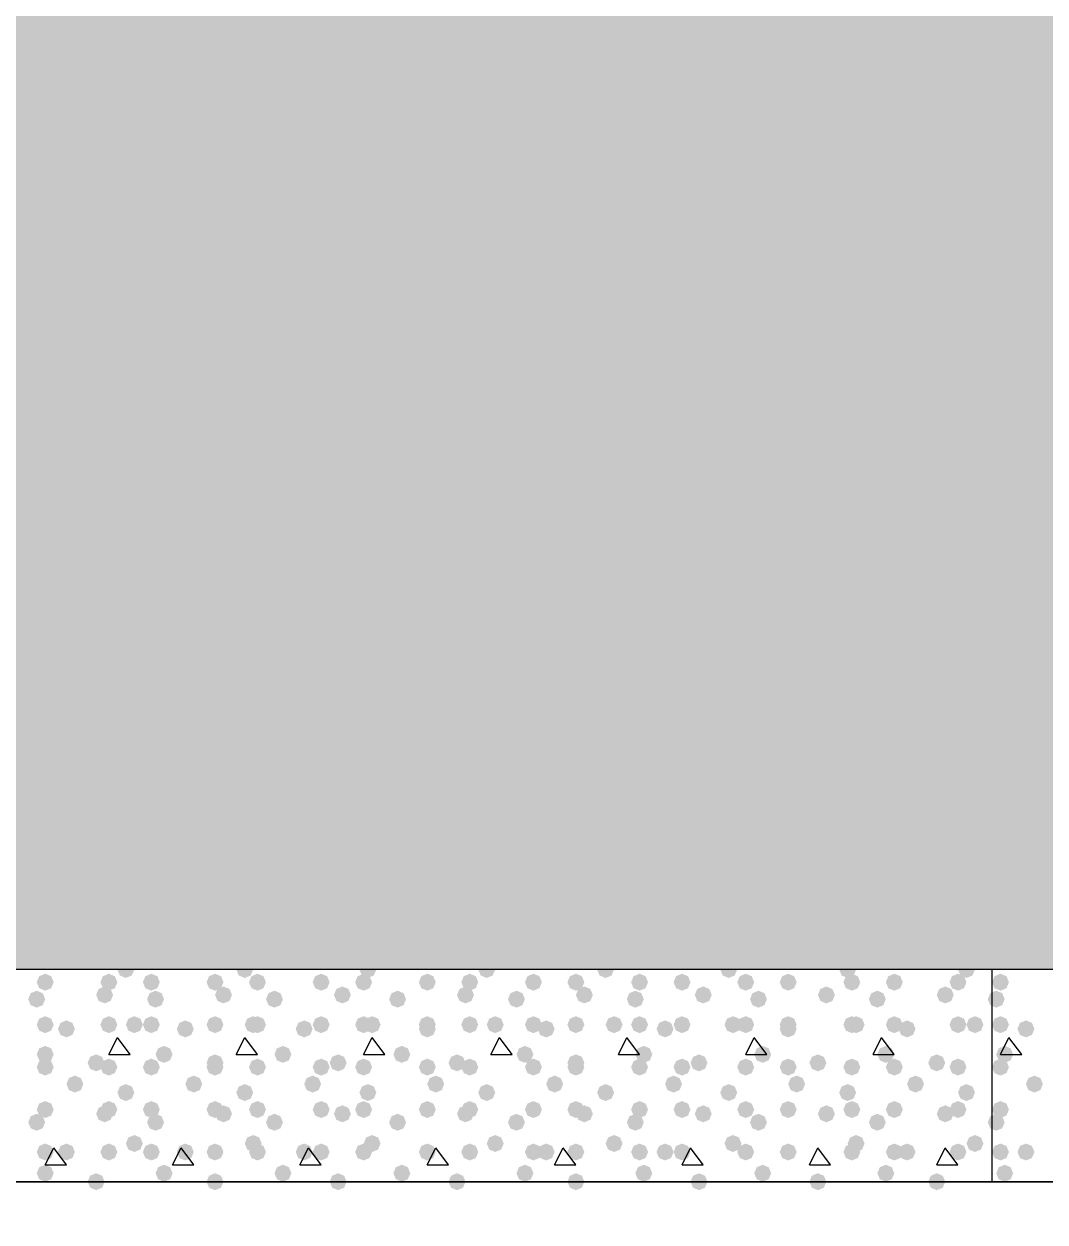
# Model space of a CAD drawing. Header units: millimetres. Extents: x 0 to 420, y 0 to 297.
# Drawn here: x 64.3 to 74.49, y 183.03 to 194.98 of the extents above; entities that cross this region are included whole.
import ezdxf

# ---------------------------------------------------------------- set-up
doc = ezdxf.new("R2010")
doc.units = ezdxf.units.MM
doc.layers.get('0').update_dxf_attribs({"linetype": 'CONTINUOUS'})

msp = doc.modelspace()

# ---------------------------------------------------------------- hatches: boundary and pattern name
at = {"true_color": 0x000008}
h = msp.add_hatch(color=0, dxfattribs=at)
h.paths.add_polyline_path([(201.125667, 204.639333), (39.708667, 204.639333), (201.125667, 185.547)], flags=0)
h.paths.add_polyline_path([(39.708667, 204.639333), (201.125667, 185.547), (39.708667, 185.547)], flags=0)
for points in [[(65.405, 185.547), (65.380129, 185.487204), (65.320333, 185.462333), (65.260538, 185.487204), (65.235667, 185.547), (65.260537, 185.606796), (65.320333, 185.631667), (65.380129, 185.606796)], [(66.590333, 185.547), (66.565463, 185.487204), (66.505667, 185.462333), (66.445871, 185.487204), (66.421, 185.547), (66.445871, 185.606796), (66.505667, 185.631667), (66.565462, 185.606796)], [(67.818, 185.547), (67.793129, 185.487204), (67.733333, 185.462333), (67.673537, 185.487204), (67.648667, 185.547), (67.673537, 185.606796), (67.733333, 185.631667), (67.793129, 185.606796)], [(69.003333, 185.547), (68.978463, 185.487204), (68.918667, 185.462333), (68.858871, 185.487204), (68.834, 185.547), (68.858871, 185.606796), (68.918667, 185.631667), (68.978462, 185.606796)], [(70.188667, 185.547), (70.163796, 185.487204), (70.104, 185.462333), (70.044204, 185.487204), (70.019333, 185.547), (70.044204, 185.606796), (70.104, 185.631667), (70.163796, 185.606796)], [(71.416333, 185.547), (71.391462, 185.487204), (71.331667, 185.462333), (71.271871, 185.487204), (71.247, 185.547), (71.271871, 185.606796), (71.331667, 185.631667), (71.391462, 185.606796)], [(72.601667, 185.547), (72.576796, 185.487204), (72.517, 185.462333), (72.457204, 185.487204), (72.432333, 185.547), (72.457204, 185.606796), (72.517, 185.631667), (72.576796, 185.606796)], [(73.787, 185.547), (73.762129, 185.487204), (73.702333, 185.462333), (73.642538, 185.487204), (73.617667, 185.547), (73.642537, 185.606796), (73.702333, 185.631667), (73.762129, 185.606796)], [(64.600667, 185.42), (64.575796, 185.360204), (64.516, 185.335333), (64.456204, 185.360204), (64.431333, 185.42), (64.456204, 185.479796), (64.516, 185.504667), (64.575796, 185.479796)], [(65.235667, 185.42), (65.210796, 185.360204), (65.151, 185.335333), (65.091204, 185.360204), (65.066333, 185.42), (65.091204, 185.479796), (65.151, 185.504667), (65.210796, 185.479796)], [(65.659, 185.42), (65.634129, 185.360204), (65.574333, 185.335333), (65.514538, 185.360204), (65.489667, 185.42), (65.514537, 185.479796), (65.574333, 185.504667), (65.634129, 185.479796)], [(66.294, 185.42), (66.269129, 185.360204), (66.209333, 185.335333), (66.149538, 185.360204), (66.124667, 185.42), (66.149537, 185.479796), (66.209333, 185.504667), (66.269129, 185.479796)], [(66.717333, 185.42), (66.692463, 185.360204), (66.632667, 185.335333), (66.572871, 185.360204), (66.548, 185.42), (66.572871, 185.479796), (66.632667, 185.504667), (66.692462, 185.479796)], [(67.352333, 185.42), (67.327463, 185.360204), (67.267667, 185.335333), (67.207871, 185.360204), (67.183, 185.42), (67.207871, 185.479796), (67.267667, 185.504667), (67.327462, 185.479796)], [(67.775667, 185.42), (67.750796, 185.360204), (67.691, 185.335333), (67.631204, 185.360204), (67.606333, 185.42), (67.631204, 185.479796), (67.691, 185.504667), (67.750796, 185.479796)], [(68.410667, 185.42), (68.385796, 185.360204), (68.326, 185.335333), (68.266204, 185.360204), (68.241333, 185.42), (68.266204, 185.479796), (68.326, 185.504667), (68.385796, 185.479796)], [(68.834, 185.42), (68.809129, 185.360204), (68.749333, 185.335333), (68.689538, 185.360204), (68.664667, 185.42), (68.689537, 185.479796), (68.749333, 185.504667), (68.809129, 185.479796)], [(69.469, 185.42), (69.444129, 185.360204), (69.384333, 185.335333), (69.324538, 185.360204), (69.299667, 185.42), (69.324537, 185.479796), (69.384333, 185.504667), (69.444129, 185.479796)], [(69.892333, 185.42), (69.867463, 185.360204), (69.807667, 185.335333), (69.747871, 185.360204), (69.723, 185.42), (69.747871, 185.479796), (69.807667, 185.504667), (69.867462, 185.479796)], [(70.527333, 185.42), (70.502463, 185.360204), (70.442667, 185.335333), (70.382871, 185.360204), (70.358, 185.42), (70.382871, 185.479796), (70.442667, 185.504667), (70.502462, 185.479796)], [(70.950667, 185.42), (70.925796, 185.360204), (70.866, 185.335333), (70.806204, 185.360204), (70.781333, 185.42), (70.806204, 185.479796), (70.866, 185.504667), (70.925796, 185.479796)], [(71.585667, 185.42), (71.560796, 185.360204), (71.501, 185.335333), (71.441204, 185.360204), (71.416333, 185.42), (71.441204, 185.479796), (71.501, 185.504667), (71.560796, 185.479796)], [(72.009, 185.42), (71.984129, 185.360204), (71.924333, 185.335333), (71.864538, 185.360204), (71.839667, 185.42), (71.864537, 185.479796), (71.924333, 185.504667), (71.984129, 185.479796)], [(72.644, 185.42), (72.619129, 185.360204), (72.559333, 185.335333), (72.499538, 185.360204), (72.474667, 185.42), (72.499537, 185.479796), (72.559333, 185.504667), (72.619129, 185.479796)], [(73.067333, 185.42), (73.042463, 185.360204), (72.982667, 185.335333), (72.922871, 185.360204), (72.898, 185.42), (72.922871, 185.479796), (72.982667, 185.504667), (73.042462, 185.479796)], [(73.702333, 185.42), (73.677463, 185.360204), (73.617667, 185.335333), (73.557871, 185.360204), (73.533, 185.42), (73.557871, 185.479796), (73.617667, 185.504667), (73.677462, 185.479796)], [(64.516, 185.250667), (64.491129, 185.190871), (64.431333, 185.166), (64.371537, 185.190871), (64.346667, 185.250667), (64.371537, 185.310462), (64.431333, 185.335333), (64.491129, 185.310463)], [(65.193333, 185.293), (65.168463, 185.233204), (65.108667, 185.208333), (65.048871, 185.233204), (65.024, 185.293), (65.048871, 185.352796), (65.108667, 185.377667), (65.168462, 185.352796)], [(65.701333, 185.250667), (65.676463, 185.190871), (65.616667, 185.166), (65.556871, 185.190871), (65.532, 185.250667), (65.556871, 185.310462), (65.616667, 185.335333), (65.676462, 185.310463)], [(66.378667, 185.293), (66.353796, 185.233204), (66.294, 185.208333), (66.234204, 185.233204), (66.209333, 185.293), (66.234204, 185.352796), (66.294, 185.377667), (66.353796, 185.352796)], [(66.886667, 185.250667), (66.861796, 185.190871), (66.802, 185.166), (66.742204, 185.190871), (66.717333, 185.250667), (66.742204, 185.310462), (66.802, 185.335333), (66.861796, 185.310463)], [(67.564, 185.293), (67.539129, 185.233204), (67.479333, 185.208333), (67.419538, 185.233204), (67.394667, 185.293), (67.419537, 185.352796), (67.479333, 185.377667), (67.539129, 185.352796)], [(68.114333, 185.250667), (68.089462, 185.190871), (68.029667, 185.166), (67.969871, 185.190871), (67.945, 185.250667), (67.969871, 185.310462), (68.029667, 185.335333), (68.089462, 185.310463)], [(68.791667, 185.293), (68.766796, 185.233204), (68.707, 185.208333), (68.647204, 185.233204), (68.622333, 185.293), (68.647204, 185.352796), (68.707, 185.377667), (68.766796, 185.352796)], [(69.299667, 185.250667), (69.274796, 185.190871), (69.215, 185.166), (69.155204, 185.190871), (69.130333, 185.250667), (69.155204, 185.310462), (69.215, 185.335333), (69.274796, 185.310463)], [(69.977, 185.293), (69.952129, 185.233204), (69.892333, 185.208333), (69.832538, 185.233204), (69.807667, 185.293), (69.832537, 185.352796), (69.892333, 185.377667), (69.952129, 185.352796)], [(70.485, 185.250667), (70.460129, 185.190871), (70.400333, 185.166), (70.340538, 185.190871), (70.315667, 185.250667), (70.340537, 185.310462), (70.400333, 185.335333), (70.460129, 185.310463)], [(71.162333, 185.293), (71.137463, 185.233204), (71.077667, 185.208333), (71.017871, 185.233204), (70.993, 185.293), (71.017871, 185.352796), (71.077667, 185.377667), (71.137462, 185.352796)], [(71.712667, 185.250667), (71.687796, 185.190871), (71.628, 185.166), (71.568204, 185.190871), (71.543333, 185.250667), (71.568204, 185.310462), (71.628, 185.335333), (71.687796, 185.310463)], [(72.39, 185.293), (72.365129, 185.233204), (72.305333, 185.208333), (72.245538, 185.233204), (72.220667, 185.293), (72.245537, 185.352796), (72.305333, 185.377667), (72.365129, 185.352796)], [(72.898, 185.250667), (72.873129, 185.190871), (72.813333, 185.166), (72.753537, 185.190871), (72.728667, 185.250667), (72.753537, 185.310462), (72.813333, 185.335333), (72.873129, 185.310463)], [(73.575333, 185.293), (73.550463, 185.233204), (73.490667, 185.208333), (73.430871, 185.233204), (73.406, 185.293), (73.430871, 185.352796), (73.490667, 185.377667), (73.550462, 185.352796)], [(64.600667, 184.996667), (64.575796, 184.936871), (64.516, 184.912), (64.456204, 184.936871), (64.431333, 184.996667), (64.456204, 185.056462), (64.516, 185.081333), (64.575796, 185.056463)], [(64.812333, 184.954333), (64.787463, 184.894537), (64.727667, 184.869667), (64.667871, 184.894537), (64.643, 184.954333), (64.667871, 185.014129), (64.727667, 185.039), (64.787462, 185.014129)], [(65.235667, 184.996667), (65.210796, 184.936871), (65.151, 184.912), (65.091204, 184.936871), (65.066333, 184.996667), (65.091204, 185.056462), (65.151, 185.081333), (65.210796, 185.056463)], [(65.489667, 184.996667), (65.464796, 184.936871), (65.405, 184.912), (65.345204, 184.936871), (65.320333, 184.996667), (65.345204, 185.056462), (65.405, 185.081333), (65.464796, 185.056463)], [(65.659, 184.996667), (65.634129, 184.936871), (65.574333, 184.912), (65.514538, 184.936871), (65.489667, 184.996667), (65.514537, 185.056462), (65.574333, 185.081333), (65.634129, 185.056463)], [(65.997667, 184.954333), (65.972796, 184.894537), (65.913, 184.869667), (65.853204, 184.894537), (65.828333, 184.954333), (65.853204, 185.014129), (65.913, 185.039), (65.972796, 185.014129)], [(66.294, 184.996667), (66.269129, 184.936871), (66.209333, 184.912), (66.149538, 184.936871), (66.124667, 184.996667), (66.149537, 185.056462), (66.209333, 185.081333), (66.269129, 185.056463)], [(66.675, 184.996667), (66.650129, 184.936871), (66.590333, 184.912), (66.530538, 184.936871), (66.505667, 184.996667), (66.530537, 185.056462), (66.590333, 185.081333), (66.650129, 185.056463)], [(66.717333, 184.996667), (66.692463, 184.936871), (66.632667, 184.912), (66.572871, 184.936871), (66.548, 184.996667), (66.572871, 185.056462), (66.632667, 185.081333), (66.692462, 185.056463)], [(67.183, 184.954333), (67.158129, 184.894537), (67.098333, 184.869667), (67.038538, 184.894537), (67.013667, 184.954333), (67.038537, 185.014129), (67.098333, 185.039), (67.158129, 185.014129)], [(67.352333, 184.996667), (67.327463, 184.936871), (67.267667, 184.912), (67.207871, 184.936871), (67.183, 184.996667), (67.207871, 185.056462), (67.267667, 185.081333), (67.327462, 185.056463)], [(67.775667, 184.996667), (67.750796, 184.936871), (67.691, 184.912), (67.631204, 184.936871), (67.606333, 184.996667), (67.631204, 185.056462), (67.691, 185.081333), (67.750796, 185.056463)], [(67.860333, 184.996667), (67.835463, 184.936871), (67.775667, 184.912), (67.715871, 184.936871), (67.691, 184.996667), (67.715871, 185.056462), (67.775667, 185.081333), (67.835462, 185.056463)], [(68.410667, 184.996667), (68.385796, 184.936871), (68.326, 184.912), (68.266204, 184.936871), (68.241333, 184.996667), (68.266204, 185.056462), (68.326, 185.081333), (68.385796, 185.056463)], [(68.410667, 184.954333), (68.385796, 184.894537), (68.326, 184.869667), (68.266204, 184.894537), (68.241333, 184.954333), (68.266204, 185.014129), (68.326, 185.039), (68.385796, 185.014129)], [(68.834, 184.996667), (68.809129, 184.936871), (68.749333, 184.912), (68.689538, 184.936871), (68.664667, 184.996667), (68.689537, 185.056462), (68.749333, 185.081333), (68.809129, 185.056463)], [(69.088, 184.996667), (69.063129, 184.936871), (69.003333, 184.912), (68.943538, 184.936871), (68.918667, 184.996667), (68.943537, 185.056462), (69.003333, 185.081333), (69.063129, 185.056463)], [(69.469, 184.996667), (69.444129, 184.936871), (69.384333, 184.912), (69.324538, 184.936871), (69.299667, 184.996667), (69.324537, 185.056462), (69.384333, 185.081333), (69.444129, 185.056463)], [(69.596, 184.954333), (69.571129, 184.894537), (69.511333, 184.869667), (69.451537, 184.894537), (69.426667, 184.954333), (69.451537, 185.014129), (69.511333, 185.039), (69.571129, 185.014129)], [(69.892333, 184.996667), (69.867463, 184.936871), (69.807667, 184.912), (69.747871, 184.936871), (69.723, 184.996667), (69.747871, 185.056462), (69.807667, 185.081333), (69.867462, 185.056463)], [(70.273333, 184.996667), (70.248463, 184.936871), (70.188667, 184.912), (70.128871, 184.936871), (70.104, 184.996667), (70.128871, 185.056462), (70.188667, 185.081333), (70.248462, 185.056463)], [(70.527333, 184.996667), (70.502463, 184.936871), (70.442667, 184.912), (70.382871, 184.936871), (70.358, 184.996667), (70.382871, 185.056462), (70.442667, 185.081333), (70.502462, 185.056463)], [(70.781333, 184.954333), (70.756462, 184.894537), (70.696667, 184.869667), (70.636871, 184.894537), (70.612, 184.954333), (70.636871, 185.014129), (70.696667, 185.039), (70.756462, 185.014129)], [(70.950667, 184.996667), (70.925796, 184.936871), (70.866, 184.912), (70.806204, 184.936871), (70.781333, 184.996667), (70.806204, 185.056462), (70.866, 185.081333), (70.925796, 185.056463)], [(71.458667, 184.996667), (71.433796, 184.936871), (71.374, 184.912), (71.314204, 184.936871), (71.289333, 184.996667), (71.314204, 185.056462), (71.374, 185.081333), (71.433796, 185.056463)], [(71.585667, 184.996667), (71.560796, 184.936871), (71.501, 184.912), (71.441204, 184.936871), (71.416333, 184.996667), (71.441204, 185.056462), (71.501, 185.081333), (71.560796, 185.056463)], [(72.009, 184.996667), (71.984129, 184.936871), (71.924333, 184.912), (71.864538, 184.936871), (71.839667, 184.996667), (71.864537, 185.056462), (71.924333, 185.081333), (71.984129, 185.056463)], [(72.009, 184.954333), (71.984129, 184.894537), (71.924333, 184.869667), (71.864538, 184.894537), (71.839667, 184.954333), (71.864537, 185.014129), (71.924333, 185.039), (71.984129, 185.014129)], [(72.644, 184.996667), (72.619129, 184.936871), (72.559333, 184.912), (72.499538, 184.936871), (72.474667, 184.996667), (72.499537, 185.056462), (72.559333, 185.081333), (72.619129, 185.056463)], [(72.686333, 184.996667), (72.661462, 184.936871), (72.601667, 184.912), (72.541871, 184.936871), (72.517, 184.996667), (72.541871, 185.056462), (72.601667, 185.081333), (72.661462, 185.056463)], [(73.067333, 184.996667), (73.042463, 184.936871), (72.982667, 184.912), (72.922871, 184.936871), (72.898, 184.996667), (72.922871, 185.056462), (72.982667, 185.081333), (73.042462, 185.056463)], [(73.194333, 184.954333), (73.169462, 184.894537), (73.109667, 184.869667), (73.049871, 184.894537), (73.025, 184.954333), (73.049871, 185.014129), (73.109667, 185.039), (73.169462, 185.014129)], [(73.702333, 184.996667), (73.677463, 184.936871), (73.617667, 184.912), (73.557871, 184.936871), (73.533, 184.996667), (73.557871, 185.056462), (73.617667, 185.081333), (73.677462, 185.056463)], [(73.871667, 184.996667), (73.846796, 184.936871), (73.787, 184.912), (73.727204, 184.936871), (73.702333, 184.996667), (73.727204, 185.056462), (73.787, 185.081333), (73.846796, 185.056463)], [(64.600667, 184.700333), (64.575796, 184.640537), (64.516, 184.615667), (64.456204, 184.640537), (64.431333, 184.700333), (64.456204, 184.760129), (64.516, 184.785), (64.575796, 184.760129)], [(65.786, 184.700333), (65.761129, 184.640537), (65.701333, 184.615667), (65.641537, 184.640537), (65.616667, 184.700333), (65.641537, 184.760129), (65.701333, 184.785), (65.761129, 184.760129)], [(66.971333, 184.700333), (66.946462, 184.640537), (66.886667, 184.615667), (66.826871, 184.640537), (66.802, 184.700333), (66.826871, 184.760129), (66.886667, 184.785), (66.946462, 184.760129)], [(68.156667, 184.700333), (68.131796, 184.640537), (68.072, 184.615667), (68.012204, 184.640537), (67.987333, 184.700333), (68.012204, 184.760129), (68.072, 184.785), (68.131796, 184.760129)], [(69.384333, 184.700333), (69.359462, 184.640537), (69.299667, 184.615667), (69.239871, 184.640537), (69.215, 184.700333), (69.239871, 184.760129), (69.299667, 184.785), (69.359462, 184.760129)], [(70.569667, 184.700333), (70.544796, 184.640537), (70.485, 184.615667), (70.425204, 184.640537), (70.400333, 184.700333), (70.425204, 184.760129), (70.485, 184.785), (70.544796, 184.760129)], [(71.755, 184.700333), (71.730129, 184.640537), (71.670333, 184.615667), (71.610538, 184.640537), (71.585667, 184.700333), (71.610537, 184.760129), (71.670333, 184.785), (71.730129, 184.760129)], [(72.982667, 184.700333), (72.957796, 184.640537), (72.898, 184.615667), (72.838204, 184.640537), (72.813333, 184.700333), (72.838204, 184.760129), (72.898, 184.785), (72.957796, 184.760129)], [(64.600667, 184.573333), (64.575796, 184.513537), (64.516, 184.488667), (64.456204, 184.513537), (64.431333, 184.573333), (64.456204, 184.633129), (64.516, 184.658), (64.575796, 184.633129)], [(65.108667, 184.615667), (65.083796, 184.555871), (65.024, 184.531), (64.964204, 184.555871), (64.939333, 184.615667), (64.964204, 184.675462), (65.024, 184.700333), (65.083796, 184.675463)], [(65.235667, 184.573333), (65.210796, 184.513537), (65.151, 184.488667), (65.091204, 184.513537), (65.066333, 184.573333), (65.091204, 184.633129), (65.151, 184.658), (65.210796, 184.633129)], [(65.659, 184.573333), (65.634129, 184.513537), (65.574333, 184.488667), (65.514538, 184.513537), (65.489667, 184.573333), (65.514537, 184.633129), (65.574333, 184.658), (65.634129, 184.633129)], [(66.294, 184.615667), (66.269129, 184.555871), (66.209333, 184.531), (66.149538, 184.555871), (66.124667, 184.615667), (66.149537, 184.675462), (66.209333, 184.700333), (66.269129, 184.675463)], [(66.294, 184.573333), (66.269129, 184.513537), (66.209333, 184.488667), (66.149538, 184.513537), (66.124667, 184.573333), (66.149537, 184.633129), (66.209333, 184.658), (66.269129, 184.633129)], [(66.717333, 184.573333), (66.692463, 184.513537), (66.632667, 184.488667), (66.572871, 184.513537), (66.548, 184.573333), (66.572871, 184.633129), (66.632667, 184.658), (66.692462, 184.633129)], [(67.352333, 184.573333), (67.327463, 184.513537), (67.267667, 184.488667), (67.207871, 184.513537), (67.183, 184.573333), (67.207871, 184.633129), (67.267667, 184.658), (67.327462, 184.633129)], [(67.521667, 184.615667), (67.496796, 184.555871), (67.437, 184.531), (67.377204, 184.555871), (67.352333, 184.615667), (67.377204, 184.675462), (67.437, 184.700333), (67.496796, 184.675463)], [(67.775667, 184.573333), (67.750796, 184.513537), (67.691, 184.488667), (67.631204, 184.513537), (67.606333, 184.573333), (67.631204, 184.633129), (67.691, 184.658), (67.750796, 184.633129)], [(68.410667, 184.573333), (68.385796, 184.513537), (68.326, 184.488667), (68.266204, 184.513537), (68.241333, 184.573333), (68.266204, 184.633129), (68.326, 184.658), (68.385796, 184.633129)], [(68.707, 184.615667), (68.682129, 184.555871), (68.622333, 184.531), (68.562538, 184.555871), (68.537667, 184.615667), (68.562537, 184.675462), (68.622333, 184.700333), (68.682129, 184.675463)], [(68.834, 184.573333), (68.809129, 184.513537), (68.749333, 184.488667), (68.689538, 184.513537), (68.664667, 184.573333), (68.689537, 184.633129), (68.749333, 184.658), (68.809129, 184.633129)], [(69.469, 184.573333), (69.444129, 184.513537), (69.384333, 184.488667), (69.324538, 184.513537), (69.299667, 184.573333), (69.324537, 184.633129), (69.384333, 184.658), (69.444129, 184.633129)], [(69.892333, 184.615667), (69.867463, 184.555871), (69.807667, 184.531), (69.747871, 184.555871), (69.723, 184.615667), (69.747871, 184.675462), (69.807667, 184.700333), (69.867462, 184.675463)], [(69.892333, 184.573333), (69.867463, 184.513537), (69.807667, 184.488667), (69.747871, 184.513537), (69.723, 184.573333), (69.747871, 184.633129), (69.807667, 184.658), (69.867462, 184.633129)], [(70.527333, 184.573333), (70.502463, 184.513537), (70.442667, 184.488667), (70.382871, 184.513537), (70.358, 184.573333), (70.382871, 184.633129), (70.442667, 184.658), (70.502462, 184.633129)], [(70.950667, 184.573333), (70.925796, 184.513537), (70.866, 184.488667), (70.806204, 184.513537), (70.781333, 184.573333), (70.806204, 184.633129), (70.866, 184.658), (70.925796, 184.633129)], [(71.12, 184.615667), (71.095129, 184.555871), (71.035333, 184.531), (70.975538, 184.555871), (70.950667, 184.615667), (70.975537, 184.675462), (71.035333, 184.700333), (71.095129, 184.675463)], [(71.585667, 184.573333), (71.560796, 184.513537), (71.501, 184.488667), (71.441204, 184.513537), (71.416333, 184.573333), (71.441204, 184.633129), (71.501, 184.658), (71.560796, 184.633129)], [(72.009, 184.573333), (71.984129, 184.513537), (71.924333, 184.488667), (71.864538, 184.513537), (71.839667, 184.573333), (71.864537, 184.633129), (71.924333, 184.658), (71.984129, 184.633129)], [(72.305333, 184.615667), (72.280463, 184.555871), (72.220667, 184.531), (72.160871, 184.555871), (72.136, 184.615667), (72.160871, 184.675462), (72.220667, 184.700333), (72.280462, 184.675463)], [(72.644, 184.573333), (72.619129, 184.513537), (72.559333, 184.488667), (72.499538, 184.513537), (72.474667, 184.573333), (72.499537, 184.633129), (72.559333, 184.658), (72.619129, 184.633129)], [(73.067333, 184.573333), (73.042463, 184.513537), (72.982667, 184.488667), (72.922871, 184.513537), (72.898, 184.573333), (72.922871, 184.633129), (72.982667, 184.658), (73.042462, 184.633129)], [(73.490667, 184.615667), (73.465796, 184.555871), (73.406, 184.531), (73.346204, 184.555871), (73.321333, 184.615667), (73.346204, 184.675462), (73.406, 184.700333), (73.465796, 184.675463)], [(73.702333, 184.573333), (73.677463, 184.513537), (73.617667, 184.488667), (73.557871, 184.513537), (73.533, 184.573333), (73.557871, 184.633129), (73.617667, 184.658), (73.677462, 184.633129)], [(64.897, 184.404), (64.872129, 184.344204), (64.812333, 184.319333), (64.752538, 184.344204), (64.727667, 184.404), (64.752537, 184.463796), (64.812333, 184.488667), (64.872129, 184.463796)], [(66.082333, 184.404), (66.057463, 184.344204), (65.997667, 184.319333), (65.937871, 184.344204), (65.913, 184.404), (65.937871, 184.463796), (65.997667, 184.488667), (66.057462, 184.463796)], [(67.267667, 184.404), (67.242796, 184.344204), (67.183, 184.319333), (67.123204, 184.344204), (67.098333, 184.404), (67.123204, 184.463796), (67.183, 184.488667), (67.242796, 184.463796)], [(68.495333, 184.404), (68.470463, 184.344204), (68.410667, 184.319333), (68.350871, 184.344204), (68.326, 184.404), (68.350871, 184.463796), (68.410667, 184.488667), (68.470462, 184.463796)], [(69.680667, 184.404), (69.655796, 184.344204), (69.596, 184.319333), (69.536204, 184.344204), (69.511333, 184.404), (69.536204, 184.463796), (69.596, 184.488667), (69.655796, 184.463796)], [(70.866, 184.404), (70.841129, 184.344204), (70.781333, 184.319333), (70.721537, 184.344204), (70.696667, 184.404), (70.721537, 184.463796), (70.781333, 184.488667), (70.841129, 184.463796)], [(72.093667, 184.404), (72.068796, 184.344204), (72.009, 184.319333), (71.949204, 184.344204), (71.924333, 184.404), (71.949204, 184.463796), (72.009, 184.488667), (72.068796, 184.463796)], [(73.279, 184.404), (73.254129, 184.344204), (73.194333, 184.319333), (73.134538, 184.344204), (73.109667, 184.404), (73.134537, 184.463796), (73.194333, 184.488667), (73.254129, 184.463796)], [(65.405, 184.319333), (65.380129, 184.259537), (65.320333, 184.234667), (65.260538, 184.259537), (65.235667, 184.319333), (65.260537, 184.379129), (65.320333, 184.404), (65.380129, 184.379129)], [(66.590333, 184.319333), (66.565463, 184.259537), (66.505667, 184.234667), (66.445871, 184.259537), (66.421, 184.319333), (66.445871, 184.379129), (66.505667, 184.404), (66.565462, 184.379129)], [(67.818, 184.319333), (67.793129, 184.259537), (67.733333, 184.234667), (67.673537, 184.259537), (67.648667, 184.319333), (67.673537, 184.379129), (67.733333, 184.404), (67.793129, 184.379129)], [(69.003333, 184.319333), (68.978463, 184.259537), (68.918667, 184.234667), (68.858871, 184.259537), (68.834, 184.319333), (68.858871, 184.379129), (68.918667, 184.404), (68.978462, 184.379129)], [(70.188667, 184.319333), (70.163796, 184.259537), (70.104, 184.234667), (70.044204, 184.259537), (70.019333, 184.319333), (70.044204, 184.379129), (70.104, 184.404), (70.163796, 184.379129)], [(71.416333, 184.319333), (71.391462, 184.259537), (71.331667, 184.234667), (71.271871, 184.259537), (71.247, 184.319333), (71.271871, 184.379129), (71.331667, 184.404), (71.391462, 184.379129)], [(72.601667, 184.319333), (72.576796, 184.259537), (72.517, 184.234667), (72.457204, 184.259537), (72.432333, 184.319333), (72.457204, 184.379129), (72.517, 184.404), (72.576796, 184.379129)], [(73.787, 184.319333), (73.762129, 184.259537), (73.702333, 184.234667), (73.642538, 184.259537), (73.617667, 184.319333), (73.642537, 184.379129), (73.702333, 184.404), (73.762129, 184.379129)], [(64.600667, 184.15), (64.575796, 184.090204), (64.516, 184.065333), (64.456204, 184.090204), (64.431333, 184.15), (64.456204, 184.209796), (64.516, 184.234667), (64.575796, 184.209796)], [(65.193333, 184.107667), (65.168463, 184.047871), (65.108667, 184.023), (65.048871, 184.047871), (65.024, 184.107667), (65.048871, 184.167462), (65.108667, 184.192333), (65.168462, 184.167463)], [(65.235667, 184.15), (65.210796, 184.090204), (65.151, 184.065333), (65.091204, 184.090204), (65.066333, 184.15), (65.091204, 184.209796), (65.151, 184.234667), (65.210796, 184.209796)], [(65.659, 184.15), (65.634129, 184.090204), (65.574333, 184.065333), (65.514538, 184.090204), (65.489667, 184.15), (65.514537, 184.209796), (65.574333, 184.234667), (65.634129, 184.209796)], [(66.294, 184.15), (66.269129, 184.090204), (66.209333, 184.065333), (66.149538, 184.090204), (66.124667, 184.15), (66.149537, 184.209796), (66.209333, 184.234667), (66.269129, 184.209796)], [(66.378667, 184.107667), (66.353796, 184.047871), (66.294, 184.023), (66.234204, 184.047871), (66.209333, 184.107667), (66.234204, 184.167462), (66.294, 184.192333), (66.353796, 184.167463)], [(66.717333, 184.15), (66.692463, 184.090204), (66.632667, 184.065333), (66.572871, 184.090204), (66.548, 184.15), (66.572871, 184.209796), (66.632667, 184.234667), (66.692462, 184.209796)], [(67.352333, 184.15), (67.327463, 184.090204), (67.267667, 184.065333), (67.207871, 184.090204), (67.183, 184.15), (67.207871, 184.209796), (67.267667, 184.234667), (67.327462, 184.209796)], [(67.564, 184.107667), (67.539129, 184.047871), (67.479333, 184.023), (67.419538, 184.047871), (67.394667, 184.107667), (67.419537, 184.167462), (67.479333, 184.192333), (67.539129, 184.167463)], [(67.775667, 184.15), (67.750796, 184.090204), (67.691, 184.065333), (67.631204, 184.090204), (67.606333, 184.15), (67.631204, 184.209796), (67.691, 184.234667), (67.750796, 184.209796)], [(68.410667, 184.15), (68.385796, 184.090204), (68.326, 184.065333), (68.266204, 184.090204), (68.241333, 184.15), (68.266204, 184.209796), (68.326, 184.234667), (68.385796, 184.209796)], [(68.791667, 184.107667), (68.766796, 184.047871), (68.707, 184.023), (68.647204, 184.047871), (68.622333, 184.107667), (68.647204, 184.167462), (68.707, 184.192333), (68.766796, 184.167463)], [(68.834, 184.15), (68.809129, 184.090204), (68.749333, 184.065333), (68.689538, 184.090204), (68.664667, 184.15), (68.689537, 184.209796), (68.749333, 184.234667), (68.809129, 184.209796)], [(69.469, 184.15), (69.444129, 184.090204), (69.384333, 184.065333), (69.324538, 184.090204), (69.299667, 184.15), (69.324537, 184.209796), (69.384333, 184.234667), (69.444129, 184.209796)], [(69.892333, 184.15), (69.867463, 184.090204), (69.807667, 184.065333), (69.747871, 184.090204), (69.723, 184.15), (69.747871, 184.209796), (69.807667, 184.234667), (69.867462, 184.209796)], [(69.977, 184.107667), (69.952129, 184.047871), (69.892333, 184.023), (69.832538, 184.047871), (69.807667, 184.107667), (69.832537, 184.167462), (69.892333, 184.192333), (69.952129, 184.167463)], [(70.527333, 184.15), (70.502463, 184.090204), (70.442667, 184.065333), (70.382871, 184.090204), (70.358, 184.15), (70.382871, 184.209796), (70.442667, 184.234667), (70.502462, 184.209796)], [(70.950667, 184.15), (70.925796, 184.090204), (70.866, 184.065333), (70.806204, 184.090204), (70.781333, 184.15), (70.806204, 184.209796), (70.866, 184.234667), (70.925796, 184.209796)], [(71.162333, 184.107667), (71.137463, 184.047871), (71.077667, 184.023), (71.017871, 184.047871), (70.993, 184.107667), (71.017871, 184.167462), (71.077667, 184.192333), (71.137462, 184.167463)], [(71.585667, 184.15), (71.560796, 184.090204), (71.501, 184.065333), (71.441204, 184.090204), (71.416333, 184.15), (71.441204, 184.209796), (71.501, 184.234667), (71.560796, 184.209796)], [(72.009, 184.15), (71.984129, 184.090204), (71.924333, 184.065333), (71.864538, 184.090204), (71.839667, 184.15), (71.864537, 184.209796), (71.924333, 184.234667), (71.984129, 184.209796)], [(72.39, 184.107667), (72.365129, 184.047871), (72.305333, 184.023), (72.245538, 184.047871), (72.220667, 184.107667), (72.245537, 184.167462), (72.305333, 184.192333), (72.365129, 184.167463)], [(72.644, 184.15), (72.619129, 184.090204), (72.559333, 184.065333), (72.499538, 184.090204), (72.474667, 184.15), (72.499537, 184.209796), (72.559333, 184.234667), (72.619129, 184.209796)], [(73.067333, 184.15), (73.042463, 184.090204), (72.982667, 184.065333), (72.922871, 184.090204), (72.898, 184.15), (72.922871, 184.209796), (72.982667, 184.234667), (73.042462, 184.209796)], [(73.575333, 184.107667), (73.550463, 184.047871), (73.490667, 184.023), (73.430871, 184.047871), (73.406, 184.107667), (73.430871, 184.167462), (73.490667, 184.192333), (73.550462, 184.167463)], [(73.702333, 184.15), (73.677463, 184.090204), (73.617667, 184.065333), (73.557871, 184.090204), (73.533, 184.15), (73.557871, 184.209796), (73.617667, 184.234667), (73.677462, 184.209796)], [(64.516, 184.023), (64.491129, 183.963204), (64.431333, 183.938333), (64.371537, 183.963204), (64.346667, 184.023), (64.371537, 184.082796), (64.431333, 184.107667), (64.491129, 184.082796)], [(65.701333, 184.023), (65.676463, 183.963204), (65.616667, 183.938333), (65.556871, 183.963204), (65.532, 184.023), (65.556871, 184.082796), (65.616667, 184.107667), (65.676462, 184.082796)], [(66.886667, 184.023), (66.861796, 183.963204), (66.802, 183.938333), (66.742204, 183.963204), (66.717333, 184.023), (66.742204, 184.082796), (66.802, 184.107667), (66.861796, 184.082796)], [(68.114333, 184.023), (68.089462, 183.963204), (68.029667, 183.938333), (67.969871, 183.963204), (67.945, 184.023), (67.969871, 184.082796), (68.029667, 184.107667), (68.089462, 184.082796)], [(69.299667, 184.023), (69.274796, 183.963204), (69.215, 183.938333), (69.155204, 183.963204), (69.130333, 184.023), (69.155204, 184.082796), (69.215, 184.107667), (69.274796, 184.082796)], [(70.485, 184.023), (70.460129, 183.963204), (70.400333, 183.938333), (70.340538, 183.963204), (70.315667, 184.023), (70.340537, 184.082796), (70.400333, 184.107667), (70.460129, 184.082796)], [(71.712667, 184.023), (71.687796, 183.963204), (71.628, 183.938333), (71.568204, 183.963204), (71.543333, 184.023), (71.568204, 184.082796), (71.628, 184.107667), (71.687796, 184.082796)], [(72.898, 184.023), (72.873129, 183.963204), (72.813333, 183.938333), (72.753537, 183.963204), (72.728667, 184.023), (72.753537, 184.082796), (72.813333, 184.107667), (72.873129, 184.082796)], [(65.489667, 183.811333), (65.464796, 183.751537), (65.405, 183.726667), (65.345204, 183.751537), (65.320333, 183.811333), (65.345204, 183.871129), (65.405, 183.896), (65.464796, 183.871129)], [(66.675, 183.811333), (66.650129, 183.751537), (66.590333, 183.726667), (66.530538, 183.751537), (66.505667, 183.811333), (66.530537, 183.871129), (66.590333, 183.896), (66.650129, 183.871129)], [(67.860333, 183.811333), (67.835463, 183.751537), (67.775667, 183.726667), (67.715871, 183.751537), (67.691, 183.811333), (67.715871, 183.871129), (67.775667, 183.896), (67.835462, 183.871129)], [(69.088, 183.811333), (69.063129, 183.751537), (69.003333, 183.726667), (68.943538, 183.751537), (68.918667, 183.811333), (68.943537, 183.871129), (69.003333, 183.896), (69.063129, 183.871129)], [(70.273333, 183.811333), (70.248463, 183.751537), (70.188667, 183.726667), (70.128871, 183.751537), (70.104, 183.811333), (70.128871, 183.871129), (70.188667, 183.896), (70.248462, 183.871129)], [(71.458667, 183.811333), (71.433796, 183.751537), (71.374, 183.726667), (71.314204, 183.751537), (71.289333, 183.811333), (71.314204, 183.871129), (71.374, 183.896), (71.433796, 183.871129)], [(72.686333, 183.811333), (72.661462, 183.751537), (72.601667, 183.726667), (72.541871, 183.751537), (72.517, 183.811333), (72.541871, 183.871129), (72.601667, 183.896), (72.661462, 183.871129)], [(73.871667, 183.811333), (73.846796, 183.751537), (73.787, 183.726667), (73.727204, 183.751537), (73.702333, 183.811333), (73.727204, 183.871129), (73.787, 183.896), (73.846796, 183.871129)], [(64.600667, 183.726667), (64.575796, 183.666871), (64.516, 183.642), (64.456204, 183.666871), (64.431333, 183.726667), (64.456204, 183.786462), (64.516, 183.811333), (64.575796, 183.786463)], [(64.812333, 183.726667), (64.787463, 183.666871), (64.727667, 183.642), (64.667871, 183.666871), (64.643, 183.726667), (64.667871, 183.786462), (64.727667, 183.811333), (64.787462, 183.786463)], [(65.235667, 183.726667), (65.210796, 183.666871), (65.151, 183.642), (65.091204, 183.666871), (65.066333, 183.726667), (65.091204, 183.786462), (65.151, 183.811333), (65.210796, 183.786463)], [(65.659, 183.726667), (65.634129, 183.666871), (65.574333, 183.642), (65.514538, 183.666871), (65.489667, 183.726667), (65.514537, 183.786462), (65.574333, 183.811333), (65.634129, 183.786463)], [(65.997667, 183.726667), (65.972796, 183.666871), (65.913, 183.642), (65.853204, 183.666871), (65.828333, 183.726667), (65.853204, 183.786462), (65.913, 183.811333), (65.972796, 183.786463)], [(66.294, 183.726667), (66.269129, 183.666871), (66.209333, 183.642), (66.149538, 183.666871), (66.124667, 183.726667), (66.149537, 183.786462), (66.209333, 183.811333), (66.269129, 183.786463)], [(66.717333, 183.726667), (66.692463, 183.666871), (66.632667, 183.642), (66.572871, 183.666871), (66.548, 183.726667), (66.572871, 183.786462), (66.632667, 183.811333), (66.692462, 183.786463)], [(67.183, 183.726667), (67.158129, 183.666871), (67.098333, 183.642), (67.038538, 183.666871), (67.013667, 183.726667), (67.038537, 183.786462), (67.098333, 183.811333), (67.158129, 183.786463)], [(67.352333, 183.726667), (67.327463, 183.666871), (67.267667, 183.642), (67.207871, 183.666871), (67.183, 183.726667), (67.207871, 183.786462), (67.267667, 183.811333), (67.327462, 183.786463)], [(67.775667, 183.726667), (67.750796, 183.666871), (67.691, 183.642), (67.631204, 183.666871), (67.606333, 183.726667), (67.631204, 183.786462), (67.691, 183.811333), (67.750796, 183.786463)], [(68.410667, 183.726667), (68.385796, 183.666871), (68.326, 183.642), (68.266204, 183.666871), (68.241333, 183.726667), (68.266204, 183.786462), (68.326, 183.811333), (68.385796, 183.786463)], [(68.410667, 183.726667), (68.385796, 183.666871), (68.326, 183.642), (68.266204, 183.666871), (68.241333, 183.726667), (68.266204, 183.786462), (68.326, 183.811333), (68.385796, 183.786463)], [(68.834, 183.726667), (68.809129, 183.666871), (68.749333, 183.642), (68.689538, 183.666871), (68.664667, 183.726667), (68.689537, 183.786462), (68.749333, 183.811333), (68.809129, 183.786463)], [(69.469, 183.726667), (69.444129, 183.666871), (69.384333, 183.642), (69.324538, 183.666871), (69.299667, 183.726667), (69.324537, 183.786462), (69.384333, 183.811333), (69.444129, 183.786463)], [(69.596, 183.726667), (69.571129, 183.666871), (69.511333, 183.642), (69.451537, 183.666871), (69.426667, 183.726667), (69.451537, 183.786462), (69.511333, 183.811333), (69.571129, 183.786463)], [(69.892333, 183.726667), (69.867463, 183.666871), (69.807667, 183.642), (69.747871, 183.666871), (69.723, 183.726667), (69.747871, 183.786462), (69.807667, 183.811333), (69.867462, 183.786463)], [(70.527333, 183.726667), (70.502463, 183.666871), (70.442667, 183.642), (70.382871, 183.666871), (70.358, 183.726667), (70.382871, 183.786462), (70.442667, 183.811333), (70.502462, 183.786463)], [(70.781333, 183.726667), (70.756462, 183.666871), (70.696667, 183.642), (70.636871, 183.666871), (70.612, 183.726667), (70.636871, 183.786462), (70.696667, 183.811333), (70.756462, 183.786463)], [(70.950667, 183.726667), (70.925796, 183.666871), (70.866, 183.642), (70.806204, 183.666871), (70.781333, 183.726667), (70.806204, 183.786462), (70.866, 183.811333), (70.925796, 183.786463)], [(71.585667, 183.726667), (71.560796, 183.666871), (71.501, 183.642), (71.441204, 183.666871), (71.416333, 183.726667), (71.441204, 183.786462), (71.501, 183.811333), (71.560796, 183.786463)], [(72.009, 183.726667), (71.984129, 183.666871), (71.924333, 183.642), (71.864538, 183.666871), (71.839667, 183.726667), (71.864537, 183.786462), (71.924333, 183.811333), (71.984129, 183.786463)], [(72.009, 183.726667), (71.984129, 183.666871), (71.924333, 183.642), (71.864538, 183.666871), (71.839667, 183.726667), (71.864537, 183.786462), (71.924333, 183.811333), (71.984129, 183.786463)], [(72.644, 183.726667), (72.619129, 183.666871), (72.559333, 183.642), (72.499538, 183.666871), (72.474667, 183.726667), (72.499537, 183.786462), (72.559333, 183.811333), (72.619129, 183.786463)], [(73.067333, 183.726667), (73.042463, 183.666871), (72.982667, 183.642), (72.922871, 183.666871), (72.898, 183.726667), (72.922871, 183.786462), (72.982667, 183.811333), (73.042462, 183.786463)], [(73.194333, 183.726667), (73.169462, 183.666871), (73.109667, 183.642), (73.049871, 183.666871), (73.025, 183.726667), (73.049871, 183.786462), (73.109667, 183.811333), (73.169462, 183.786463)], [(73.702333, 183.726667), (73.677463, 183.666871), (73.617667, 183.642), (73.557871, 183.666871), (73.533, 183.726667), (73.557871, 183.786462), (73.617667, 183.811333), (73.677462, 183.786463)], [(64.600667, 183.515), (64.575796, 183.455204), (64.516, 183.430333), (64.456204, 183.455204), (64.431333, 183.515), (64.456204, 183.574796), (64.516, 183.599667), (64.575796, 183.574796)], [(65.786, 183.515), (65.761129, 183.455204), (65.701333, 183.430333), (65.641537, 183.455204), (65.616667, 183.515), (65.641537, 183.574796), (65.701333, 183.599667), (65.761129, 183.574796)], [(66.971333, 183.515), (66.946462, 183.455204), (66.886667, 183.430333), (66.826871, 183.455204), (66.802, 183.515), (66.826871, 183.574796), (66.886667, 183.599667), (66.946462, 183.574796)], [(68.156667, 183.515), (68.131796, 183.455204), (68.072, 183.430333), (68.012204, 183.455204), (67.987333, 183.515), (68.012204, 183.574796), (68.072, 183.599667), (68.131796, 183.574796)], [(69.384333, 183.515), (69.359462, 183.455204), (69.299667, 183.430333), (69.239871, 183.455204), (69.215, 183.515), (69.239871, 183.574796), (69.299667, 183.599667), (69.359462, 183.574796)], [(70.569667, 183.515), (70.544796, 183.455204), (70.485, 183.430333), (70.425204, 183.455204), (70.400333, 183.515), (70.425204, 183.574796), (70.485, 183.599667), (70.544796, 183.574796)], [(71.755, 183.515), (71.730129, 183.455204), (71.670333, 183.430333), (71.610538, 183.455204), (71.585667, 183.515), (71.610537, 183.574796), (71.670333, 183.599667), (71.730129, 183.574796)], [(72.982667, 183.515), (72.957796, 183.455204), (72.898, 183.430333), (72.838204, 183.455204), (72.813333, 183.515), (72.838204, 183.574796), (72.898, 183.599667), (72.957796, 183.574796)], [(65.108667, 183.430333), (65.083796, 183.370537), (65.024, 183.345667), (64.964204, 183.370537), (64.939333, 183.430333), (64.964204, 183.490129), (65.024, 183.515), (65.083796, 183.490129)], [(66.294, 183.430333), (66.269129, 183.370537), (66.209333, 183.345667), (66.149538, 183.370537), (66.124667, 183.430333), (66.149537, 183.490129), (66.209333, 183.515), (66.269129, 183.490129)], [(67.521667, 183.430333), (67.496796, 183.370537), (67.437, 183.345667), (67.377204, 183.370537), (67.352333, 183.430333), (67.377204, 183.490129), (67.437, 183.515), (67.496796, 183.490129)], [(68.707, 183.430333), (68.682129, 183.370537), (68.622333, 183.345667), (68.562538, 183.370537), (68.537667, 183.430333), (68.562537, 183.490129), (68.622333, 183.515), (68.682129, 183.490129)], [(69.892333, 183.430333), (69.867463, 183.370537), (69.807667, 183.345667), (69.747871, 183.370537), (69.723, 183.430333), (69.747871, 183.490129), (69.807667, 183.515), (69.867462, 183.490129)], [(71.12, 183.430333), (71.095129, 183.370537), (71.035333, 183.345667), (70.975538, 183.370537), (70.950667, 183.430333), (70.975537, 183.490129), (71.035333, 183.515), (71.095129, 183.490129)], [(72.305333, 183.430333), (72.280463, 183.370537), (72.220667, 183.345667), (72.160871, 183.370537), (72.136, 183.430333), (72.160871, 183.490129), (72.220667, 183.515), (72.280462, 183.490129)], [(73.490667, 183.430333), (73.465796, 183.370537), (73.406, 183.345667), (73.346204, 183.370537), (73.321333, 183.430333), (73.346204, 183.490129), (73.406, 183.515), (73.465796, 183.490129)]]:
    msp.add_hatch(color=0, dxfattribs=at).paths.add_polyline_path(points, flags=0)
at = {"true_color": 0x000007}
for points in [[(74.125667, 185.42), (74.100796, 185.360204), (74.041, 185.335333), (73.981204, 185.360204), (73.956333, 185.42), (73.981204, 185.479796), (74.041, 185.504667), (74.100796, 185.479796)], [(74.083333, 185.250667), (74.058463, 185.190871), (73.998667, 185.166), (73.938871, 185.190871), (73.914, 185.250667), (73.938871, 185.310462), (73.998667, 185.335333), (74.058462, 185.310463)], [(74.125667, 184.996667), (74.100796, 184.936871), (74.041, 184.912), (73.981204, 184.936871), (73.956333, 184.996667), (73.981204, 185.056462), (74.041, 185.081333), (74.100796, 185.056463)], [(74.379667, 184.954333), (74.354796, 184.894537), (74.295, 184.869667), (74.235204, 184.894537), (74.210333, 184.954333), (74.235204, 185.014129), (74.295, 185.039), (74.354796, 185.014129)], [(74.168, 184.700333), (74.143129, 184.640537), (74.083333, 184.615667), (74.023537, 184.640537), (73.998667, 184.700333), (74.023537, 184.760129), (74.083333, 184.785), (74.143129, 184.760129)], [(74.125667, 184.573333), (74.100796, 184.513537), (74.041, 184.488667), (73.981204, 184.513537), (73.956333, 184.573333), (73.981204, 184.633129), (74.041, 184.658), (74.100796, 184.633129)], [(74.464333, 184.404), (74.439462, 184.344204), (74.379667, 184.319333), (74.319871, 184.344204), (74.295, 184.404), (74.319871, 184.463796), (74.379667, 184.488667), (74.439462, 184.463796)], [(74.125667, 184.15), (74.100796, 184.090204), (74.041, 184.065333), (73.981204, 184.090204), (73.956333, 184.15), (73.981204, 184.209796), (74.041, 184.234667), (74.100796, 184.209796)], [(74.083333, 184.023), (74.058463, 183.963204), (73.998667, 183.938333), (73.938871, 183.963204), (73.914, 184.023), (73.938871, 184.082796), (73.998667, 184.107667), (74.058462, 184.082796)], [(74.125667, 183.726667), (74.100796, 183.666871), (74.041, 183.642), (73.981204, 183.666871), (73.956333, 183.726667), (73.981204, 183.786462), (74.041, 183.811333), (74.100796, 183.786463)], [(74.379667, 183.726667), (74.354796, 183.666871), (74.295, 183.642), (74.235204, 183.666871), (74.210333, 183.726667), (74.235204, 183.786462), (74.295, 183.811333), (74.354796, 183.786463)], [(74.168, 183.515), (74.143129, 183.455204), (74.083333, 183.430333), (74.023537, 183.455204), (73.998667, 183.515), (74.023537, 183.574796), (74.083333, 183.599667), (74.143129, 183.574796)]]:
    msp.add_hatch(color=0, dxfattribs=at).paths.add_polyline_path(points, flags=0)

# ---------------------------------------------------------------- linework, layer by layer
at = {"color": 0, "true_color": 0x000007}
for points in [[(38.650333, 185.547), (38.650333, 162.263667), (386.884333, 162.263667), (386.884333, 185.547), (224.409, 185.547), (224.409, 206.756), (201.125667, 206.756), (201.125667, 185.547)], [(38.650333, 185.547), (38.650333, 162.263667), (386.884333, 162.263667), (386.884333, 185.547), (224.409, 185.547), (224.409, 206.756), (201.125667, 206.756), (201.125667, 185.547)], [(73.956333, 185.547), (73.956333, 183.430333), (76.073, 183.430333), (76.073, 185.547)]]:
    msp.add_lwpolyline(points, close=True, dxfattribs=at)
at = {"color": 0, "true_color": 0x000008}
msp.add_lwpolyline([(39.708667, 204.639333), (201.125667, 185.547), (39.708667, 185.547)], close=True, dxfattribs=at)
at = {"color": 0, "true_color": 0x0000fd}
msp.add_lwpolyline([(40.767, 164.380333), (384.767667, 164.380333), (384.767667, 183.430333), (222.292333, 183.430333), (222.292333, 204.639333), (203.242333, 204.639333), (203.242333, 183.430333), (40.767, 183.430333)], close=True, dxfattribs=at)
at = {"color": 0, "true_color": 0x000007}
for points in [[(73.956333, 185.547), (54.906333, 185.547)], [(74.041, 184.700333), (74.125667, 184.869667)], [(74.252667, 184.700333), (74.125667, 184.869667)], [(74.041, 184.700333), (74.252667, 184.700333)], [(54.906333, 183.430333), (73.956333, 183.430333)]]:
    msp.add_lwpolyline(points, dxfattribs=at)
at = {"color": 0, "true_color": 0x000008}
for points in [[(65.151, 184.700333), (65.235667, 184.869667)], [(65.362667, 184.700333), (65.235667, 184.869667)], [(66.421, 184.700333), (66.505667, 184.869667)], [(66.632667, 184.700333), (66.505667, 184.869667)], [(67.691, 184.700333), (67.775667, 184.869667)], [(67.902667, 184.700333), (67.775667, 184.869667)], [(68.961, 184.700333), (69.045667, 184.869667)], [(69.172667, 184.700333), (69.045667, 184.869667)], [(70.231, 184.700333), (70.315667, 184.869667)], [(70.442667, 184.700333), (70.315667, 184.869667)], [(71.501, 184.700333), (71.585667, 184.869667)], [(71.712667, 184.700333), (71.585667, 184.869667)], [(72.771, 184.700333), (72.855667, 184.869667)], [(72.982667, 184.700333), (72.855667, 184.869667)], [(65.151, 184.700333), (65.362667, 184.700333)], [(66.421, 184.700333), (66.632667, 184.700333)], [(67.691, 184.700333), (67.902667, 184.700333)], [(68.961, 184.700333), (69.172667, 184.700333)], [(70.231, 184.700333), (70.442667, 184.700333)], [(71.501, 184.700333), (71.712667, 184.700333)], [(72.771, 184.700333), (72.982667, 184.700333)], [(64.516, 183.599667), (64.600667, 183.769)], [(64.727667, 183.599667), (64.600667, 183.769)], [(65.786, 183.599667), (65.870667, 183.769)], [(65.997667, 183.599667), (65.870667, 183.769)], [(67.056, 183.599667), (67.140667, 183.769)], [(67.267667, 183.599667), (67.140667, 183.769)], [(68.326, 183.599667), (68.410667, 183.769)], [(68.537667, 183.599667), (68.410667, 183.769)], [(69.596, 183.599667), (69.680667, 183.769)], [(69.807667, 183.599667), (69.680667, 183.769)], [(70.866, 183.599667), (70.950667, 183.769)], [(71.077667, 183.599667), (70.950667, 183.769)], [(72.136, 183.599667), (72.220667, 183.769)], [(72.347667, 183.599667), (72.220667, 183.769)], [(73.406, 183.599667), (73.490667, 183.769)], [(73.617667, 183.599667), (73.490667, 183.769)], [(64.516, 183.599667), (64.727667, 183.599667)], [(65.786, 183.599667), (65.997667, 183.599667)], [(67.056, 183.599667), (67.267667, 183.599667)], [(68.326, 183.599667), (68.537667, 183.599667)], [(69.596, 183.599667), (69.807667, 183.599667)], [(70.866, 183.599667), (71.077667, 183.599667)], [(72.136, 183.599667), (72.347667, 183.599667)], [(73.406, 183.599667), (73.617667, 183.599667)]]:
    msp.add_lwpolyline(points, dxfattribs=at)

doc.saveas('drawing.dxf')
